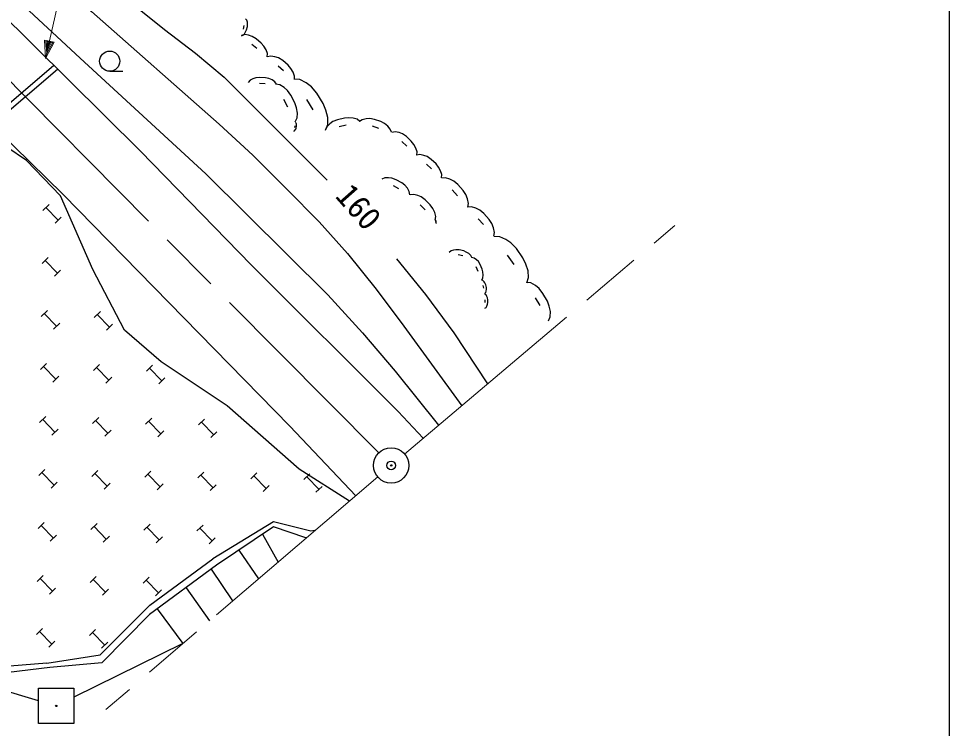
# Model space of a CAD drawing. Units: millimetres, scale not verified. Extents: x 40000 to 680000, y 20000 to 380000.
# Drawn here: x 526293 to 579000, y 259176 to 299344 of the extents above; entities that cross this region are included whole.
import ezdxf
from ezdxf.enums import TextEntityAlignment as Align

# ---------------------------------------------------------------- set-up
doc = ezdxf.new("R2010")
doc.units = ezdxf.units.MM
doc.header["$LTSCALE"] = 1000
doc.header["$PDMODE"] = 32
doc.header["$PDSIZE"] = 500
doc.linetypes.add('CHAIN', pattern=[18.5, 12, -1.5, 3.5, -1.5])
for name, color, linetype, lineweight in [('M-BGD', 7, 'Continuous', 25), ('M-BMK', 2, 'CHAIN', 13), ('M-BMK-ROW', 30, 'Continuous', 25), ('M-BMK-SRVR', 3, 'Continuous', 25), ('M-STR-HTXT', 7, 'Continuous', 13), ('M-TTL-BAND', 7, 'Continuous', 25)]:
    doc.layers.add(name, color=color, linetype=linetype, lineweight=lineweight)
doc.layers.add('M-OTRS', color=6, linetype='Continuous')
doc.styles.add('ＭＳ ゴシック', font='')
doc.styles.get('ＭＳ ゴシック').set_extended_font_data('MS Gothic')

msp = doc.modelspace()

# ---------------------------------------------------------------- linework, layer by layer
at = {"layer": 'M-BGD'}
for p, q in [((522526, 302387), (533187, 291841)), ((539053, 298948), (539004, 298754)), ((539213, 299260), (539150, 299338)), ((539198, 298705), (539247, 298900)), ((539247, 299148), (539213, 299260)), ((539261, 299041), (539247, 299148)), ((539247, 298900), (539261, 299041)), ((538907, 298365), (538999, 298404)), ((539099, 298438), (538914, 298394)), ((538999, 298404), (539082, 298486)), ((539082, 298486), (539150, 298593)), ((539318, 298404), (539099, 298438)), ((539150, 298593), (539198, 298705)), ((539513, 298341), (539318, 298404)), ((539742, 298200), (539513, 298341)), ((539499, 297907), (539791, 297663)), ((540034, 297956), (539742, 298200)), ((540185, 297781), (540034, 297956)), ((540312, 297576), (540185, 297781)), ((540385, 297366), (540312, 297576)), ((540375, 297176), (540385, 297366)), ((540570, 297222), (540375, 297176)), ((540801, 297187), (540570, 297222)), ((541005, 297120), (540801, 297187)), ((541246, 296971), (541005, 297120)), ((541554, 296715), (541246, 296971)), ((524729, 293665), (528292, 296719)), ((524924, 293436), (528487, 296490)), ((531451, 296365), (532201, 296365)), ((540990, 296663), (541298, 296407)), ((541713, 296530), (541554, 296715)), ((541846, 296315), (541713, 296530)), ((541923, 296094), (541846, 296315)), ((539398, 295854), (539294, 295731)), ((539563, 295940), (539398, 295854)), ((539727, 295994), (539563, 295940)), ((539952, 296013), (539727, 295994)), ((539933, 295692), (540253, 295673)), ((540272, 295993), (539952, 296013)), ((540462, 295950), (540272, 295993)), ((540649, 295874), (540462, 295950)), ((540803, 295768), (540649, 295874)), ((540891, 295634), (540803, 295768)), ((542220, 295891), (541882, 295920)), ((541913, 295894), (541923, 296094)), ((542573, 295709), (542220, 295891)), ((542869, 295492), (542573, 295709)), ((541083, 295598), (540847, 295637)), ((541322, 295451), (541083, 295598)), ((541518, 295283), (541322, 295451)), ((541716, 295006), (541518, 295283)), ((543178, 295123), (542869, 295492)), ((541291, 294784), (541513, 294357)), ((541938, 294579), (541716, 295006)), ((542601, 294762), (542960, 294184)), ((543538, 294544), (543178, 295123)), ((542029, 294301), (541938, 294579)), ((542077, 294001), (542029, 294301)), ((543696, 294161), (543538, 294544)), ((543796, 293742), (543696, 294161)), ((541957, 293503), (542061, 293721)), ((542061, 293721), (542077, 294001)), ((543803, 293344), (543796, 293742)), ((544352, 293623), (544089, 293517)), ((544741, 293718), (544352, 293623)), ((544983, 293736), (544741, 293718)), ((545236, 293715), (544983, 293736)), ((545458, 293646), (545236, 293715)), ((545613, 293518), (545458, 293646)), ((545755, 293623), (545598, 293515)), ((545971, 293671), (545755, 293623)), ((546175, 293683), (545971, 293671)), ((546440, 293635), (546175, 293683)), ((546800, 293515), (546440, 293635)), ((525019, 293106), (528819, 289396)), ((541936, 293271), (541917, 293173)), ((541962, 293041), (541993, 293096)), ((542009, 293430), (541976, 293468)), ((541993, 293096), (542015, 293153)), ((542029, 293375), (542009, 293430)), ((542015, 293153), (542035, 293251)), ((542038, 293322), (542029, 293375)), ((542035, 293251), (542038, 293322)), ((543748, 293227), (543669, 293043)), ((543680, 293026), (543803, 293344)), ((543914, 293392), (543748, 293227)), ((544089, 293517), (543914, 293392)), ((544447, 293233), (544835, 293328)), ((546319, 293274), (546680, 293153)), ((547005, 293406), (546800, 293515)), ((547197, 293262), (547005, 293406)), ((547341, 293093), (547197, 293262)), ((547401, 292912), (547341, 293093)), ((541878, 292976), (541923, 292998)), ((541923, 292998), (541962, 293041)), ((547620, 292937), (547433, 292902)), ((547837, 292892), (547620, 292937)), ((548028, 292820), (547837, 292892)), ((548250, 292668), (548028, 292820)), ((548530, 292410), (548250, 292668)), ((526737, 291315), (525622, 292067)), ((547993, 292387), (548274, 292129)), ((548673, 292227), (548530, 292410)), ((548790, 292017), (548673, 292227)), ((548853, 291804), (548790, 292017)), ((533187, 291841), (539469, 285416)), ((548834, 291614), (548853, 291804)), ((549021, 291649), (548834, 291614)), ((549238, 291605), (549021, 291649)), ((549429, 291532), (549238, 291605)), ((549651, 291380), (549429, 291532)), ((528667, 289323), (526737, 291315)), ((549394, 291099), (549675, 290842)), ((549931, 291123), (549651, 291380)), ((550074, 290940), (549931, 291123)), ((550191, 290730), (550074, 290940)), ((550254, 290517), (550191, 290730)), ((550235, 290327), (550254, 290517)), ((547033, 290334), (546869, 290261)), ((547243, 290340), (547033, 290334)), ((547435, 290315), (547243, 290340)), ((547673, 290223), (547435, 290315)), ((547497, 289908), (547812, 289732)), ((547987, 290047), (547673, 290223)), ((548158, 289910), (547987, 290047)), ((548312, 289742), (548158, 289910)), ((550475, 290327), (550256, 290308)), ((550720, 290252), (550475, 290327)), ((550933, 290147), (550720, 290252)), ((551172, 289947), (550933, 290147)), ((551466, 289619), (551172, 289947)), ((528819, 289396), (541650, 276277)), ((548416, 289559), (548312, 289742)), ((548440, 289380), (548416, 289559)), ((548666, 289393), (548468, 289364)), ((548892, 289336), (548666, 289393)), ((550845, 289652), (551139, 289324)), ((551610, 289393), (551466, 289619)), ((551721, 289137), (551610, 289393)), ((530496, 285143), (528667, 289323)), ((549090, 289251), (548892, 289336)), ((549317, 289081), (549090, 289251)), ((549600, 288797), (549317, 289081)), ((551770, 288884), (551721, 289137)), ((551728, 288668), (551770, 288884)), ((528014, 288818), (527670, 288484)), ((528538, 287933), (527842, 288651)), ((549034, 288797), (549317, 288514)), ((549741, 288599), (549600, 288797)), ((549854, 288372), (549741, 288599)), ((549911, 288145), (549854, 288372)), ((551947, 288688), (551728, 288668)), ((552192, 288612), (551947, 288688)), ((552405, 288507), (552192, 288612)), ((552644, 288307), (552405, 288507)), ((528710, 288100), (528366, 287766)), ((549898, 287941), (549879, 287950)), ((549883, 287946), (549911, 288145)), ((549895, 287871), (549903, 287832)), ((549913, 287924), (549898, 287941)), ((549925, 287906), (549913, 287924)), ((549934, 287879), (549925, 287906)), ((549932, 287768), (549940, 287790)), ((549942, 287839), (549934, 287879)), ((549940, 287790), (549943, 287815)), ((549943, 287815), (549942, 287839)), ((552317, 288012), (552611, 287684)), ((552938, 287979), (552644, 288307)), ((553082, 287753), (552938, 287979)), ((549919, 287753), (549932, 287768)), ((553193, 287497), (553082, 287753)), ((553242, 287245), (553193, 287497)), ((553200, 287028), (553242, 287245)), ((553540, 286998), (553220, 287006)), ((553882, 286847), (553540, 286998)), ((554171, 286660), (553882, 286847)), ((550922, 286243), (550778, 286195)), ((551060, 286266), (550922, 286243)), ((551243, 286252), (551060, 286266)), ((551497, 286195), (551243, 286252)), ((554483, 286331), (554171, 286660)), ((554853, 285807), (554483, 286331)), ((527968, 285819), (527623, 285484)), ((550778, 286195), (550679, 286110)), ((551187, 285997), (551441, 285941)), ((551644, 286136), (551497, 286195)), ((551785, 286051), (551644, 286136)), ((551895, 285946), (551785, 286051)), ((551949, 285828), (551895, 285946)), ((552086, 285796), (551950, 285827)), ((552220, 285702), (552086, 285796)), ((552328, 285596), (552220, 285702)), ((553960, 285959), (554331, 285436)), ((555023, 285456), (554853, 285807)), ((528492, 284934), (527796, 285651)), ((539469, 285416), (547789, 277104)), ((552177, 285314), (552291, 285058)), ((552433, 285428), (552328, 285596)), ((552547, 285172), (552433, 285428)), ((552589, 285006), (552547, 285172)), ((555140, 285068), (555023, 285456)), ((528664, 285101), (528320, 284766)), ((532285, 281707), (530496, 285143)), ((552518, 284545), (552587, 284667)), ((552587, 284667), (552606, 284830)), ((552606, 284830), (552589, 285006)), ((555071, 284389), (555169, 284695)), ((555169, 284695), (555140, 285068)), ((552587, 284522), (552514, 284554)), ((552652, 284455), (552587, 284522)), ((552587, 284242), (552624, 284085)), ((552702, 284384), (552652, 284455)), ((552743, 284278), (552702, 284384)), ((552780, 284122), (552743, 284278)), ((552786, 284025), (552780, 284122)), ((555303, 284382), (555055, 284412)), ((555557, 284240), (555303, 284382)), ((555769, 284072), (555557, 284240)), ((552697, 283773), (552749, 283835)), ((552766, 283704), (552702, 283752)), ((552749, 283835), (552777, 283924)), ((552814, 283624), (552766, 283704)), ((552777, 283924), (552786, 284025)), ((552846, 283544), (552814, 283624)), ((555986, 283793), (555769, 284072)), ((556236, 283358), (555986, 283793)), ((552702, 283431), (552702, 283271)), ((552766, 282998), (552814, 283078)), ((552814, 283078), (552846, 283175)), ((552862, 283431), (552846, 283544)), ((552846, 283175), (552862, 283271)), ((552862, 283271), (552862, 283431)), ((555553, 283543), (555802, 283108)), ((556342, 283072), (556236, 283358)), ((556404, 282761), (556342, 283072)), ((527922, 282819), (527577, 282485)), ((528445, 281934), (527749, 282652)), ((530921, 282773), (530577, 282438)), ((531445, 281888), (530749, 282605)), ((552702, 282950), (552766, 282998)), ((556399, 282469), (556404, 282761)), ((528618, 282101), (528273, 281767)), ((531617, 282055), (531273, 281720)), ((556300, 282239), (556399, 282469)), ((534362, 279925), (532285, 281707)), ((538109, 277424), (534362, 279925)), ((527875, 279819), (527531, 279485)), ((528399, 278934), (527703, 279652)), ((530875, 279773), (530530, 279439)), ((531399, 278888), (530703, 279606)), ((533875, 279727), (533530, 279392)), ((534398, 278842), (533702, 279560)), ((528571, 279101), (528227, 278767)), ((531571, 279055), (531227, 278721)), ((534571, 279009), (534226, 278675)), ((542172, 273848), (538109, 277424)), ((527829, 276820), (527484, 276485)), ((530829, 276773), (530484, 276439)), ((533828, 276727), (533484, 276393)), ((547789, 277104), (549208, 275593)), ((528353, 275935), (527657, 276653)), ((531352, 275888), (530656, 276606)), ((534352, 275842), (533656, 276560)), ((536828, 276681), (536483, 276346)), ((537352, 275796), (536656, 276514)), ((541650, 276277), (545384, 272341)), ((528525, 276102), (528181, 275768)), ((531525, 276055), (531180, 275721)), ((534524, 276009), (534180, 275675)), ((537524, 275963), (537179, 275629)), ((527783, 273820), (527438, 273486)), ((528307, 272935), (527610, 273653)), ((530782, 273774), (530438, 273439)), ((531306, 272889), (530610, 273607)), ((533782, 273727), (533437, 273393)), ((534306, 272842), (533610, 273560)), ((536782, 273681), (536437, 273347)), ((539781, 273635), (539437, 273301)), ((545031, 272040), (542172, 273848)), ((542781, 273588), (542436, 273254)), ((528479, 273102), (528134, 272768)), ((531478, 273056), (531134, 272722)), ((537305, 272796), (536609, 273514)), ((540305, 272750), (539609, 273468)), ((543305, 272703), (542609, 273421)), ((534478, 273009), (534133, 272675)), ((537478, 272963), (537133, 272629)), ((540477, 272917), (540133, 272583)), ((543477, 272870), (543132, 272536)), ((527736, 270820), (527392, 270486)), ((528260, 269935), (527564, 270653)), ((530736, 270774), (530391, 270440)), ((531260, 269889), (530564, 270607)), ((533736, 270728), (533391, 270394)), ((534259, 269843), (533563, 270561)), ((536735, 270681), (536391, 270347)), ((537259, 269796), (536563, 270514)), ((540728, 270869), (537286, 268765)), ((540724, 270590), (537505, 268406)), ((542563, 269952), (540724, 270590)), ((542835, 270329), (540728, 270869)), ((528432, 270102), (528088, 269768)), ((531432, 270056), (531088, 269722)), ((534432, 270010), (534087, 269676)), ((537431, 269963), (537087, 269629)), ((540111, 270174), (540990, 268585)), ((542590, 269953), (542563, 269952)), ((543074, 270367), (542835, 270329)), ((538768, 269263), (539881, 267638)), ((537505, 268406), (533706, 265621)), ((533732, 266142), (537286, 268765)), ((527690, 267821), (527345, 267487)), ((530690, 267774), (530345, 267440)), ((538422, 266390), (537208, 268188)), ((528214, 266936), (527518, 267654)), ((531214, 266889), (530517, 267607)), ((533689, 267728), (533345, 267394)), ((534213, 266843), (533517, 267561)), ((528386, 267103), (528042, 266769)), ((531386, 267056), (531041, 266722)), ((534385, 267010), (534041, 266676)), ((535775, 267138), (537095, 265256)), ((530904, 263341), (533732, 266142)), ((535603, 263980), (534154, 265949)), ((531005, 262879), (533706, 265621)), ((527644, 264821), (527299, 264487)), ((528168, 263936), (527471, 264654)), ((530643, 264775), (530299, 264441)), ((531167, 263890), (530471, 264608)), ((528340, 264103), (527995, 263769)), ((531339, 264057), (530995, 263723)), ((527884, 262871), (530904, 263341)), ((528058, 262627), (525713, 262341)), ((527884, 262871), (525795, 262697)), ((531005, 262879), (528058, 262627))]:
    msp.add_line(p, q, dxfattribs=at)
for points in [[(524237, 308317), (526821, 305562), (529415, 302975), (531887, 300871), (534559, 298737), (536310, 297398), (537932, 296022), (543762, 290208)], [(523297, 305959), (530425, 299744), (537642, 293364), (539553, 291613), (541488, 289697), (543312, 287839), (544920, 286048), (546547, 284027), (548101, 281935), (551385, 277433)], [(522668, 303708), (529786, 297107), (536895, 290552), (543794, 283715), (545763, 281562), (547610, 279383), (550078, 276328)], [(547693, 285756), (549326, 283726), (550937, 281559), (552846, 278668)]]:
    msp.add_lwpolyline(points, dxfattribs=at)
msp.add_ellipse((531451, 296937), major_axis=(0, 572), ratio=0.997557, dxfattribs=at)
at = {"layer": 'M-BMK'}
for p, q in [((546684, 274767), (518883, 302746)), ((548154, 274703), (563452, 287631)), ((546629, 273406), (531239, 260249))]:
    msp.add_line(p, q, dxfattribs=at)
at = {"layer": 'M-BMK-ROW'}
for p, q in [((527421, 260741), (509418, 266034)), ((535592, 263970), (529421, 260938)), ((527421, 259447), (527421, 261447)), ((527421, 261447), (529421, 261447)), ((529421, 261447), (529421, 259447)), ((529421, 259447), (527421, 259447))]:
    msp.add_line(p, q, dxfattribs=at)
msp.add_circle((528421, 260447), 40, dxfattribs=at)
at = {"layer": 'M-BMK-SRVR'}
for radius in [1000, 40]:
    msp.add_circle((547390, 274056), radius, dxfattribs=at)
at = {"layer": 'M-OTRS'}
msp.add_point((547390, 274056), dxfattribs=at)
at = {"layer": 'M-STR-HTXT'}
for p, q in [((527821, 297093), (532885, 319640)), ((527821, 297093), (527767, 298133)), ((527767, 298133), (528314, 298010)), ((528314, 298010), (527821, 297093)), ((527882, 297367), (527836, 298076)), ((527836, 298076), (528227, 297988)), ((528227, 297988), (527882, 297367)), ((527917, 297524), (527906, 298020)), ((527906, 298020), (528140, 297967)), ((528140, 297967), (527917, 297524)), ((527970, 297758), (527975, 297963)), ((528053, 297945), (527970, 297758)), ((527975, 297963), (528053, 297945))]:
    msp.add_line(p, q, dxfattribs=at)
at = {"layer": 'M-TTL-BAND'}
msp.add_line((579000, 20000), (579000, 370000), dxfattribs=at)

# ---------------------------------------------------------------- texts
at = {"layer": 'M-STR-HTXT', "style": 'ＭＳ ゴシック'}
msp.add_text('160', height=1320, rotation=311.43, dxfattribs=at).set_placement((543875, 289010), align=Align.BOTTOM_LEFT)

doc.saveas('drawing.dxf')
